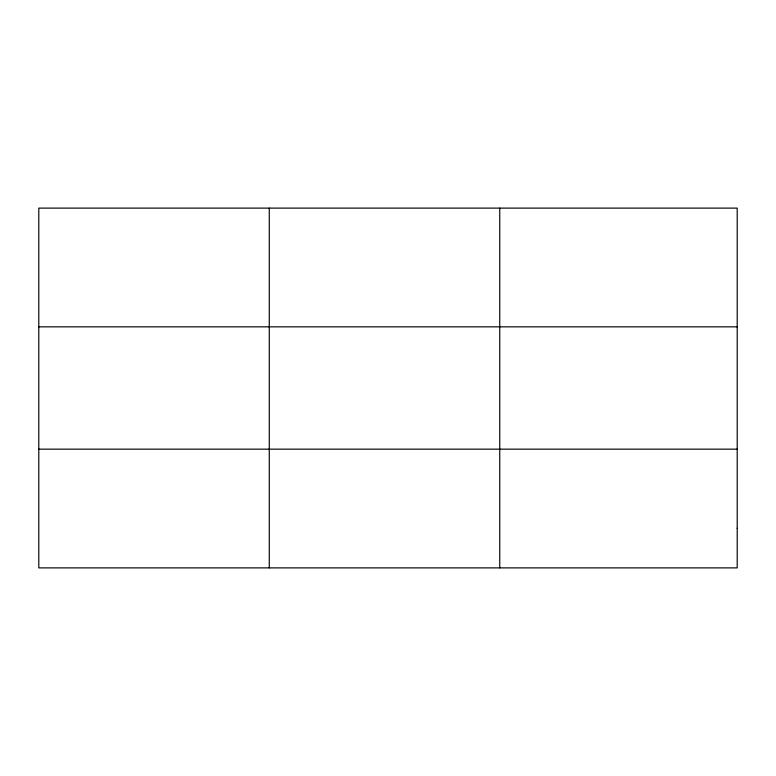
<?xml version="1.0" encoding="UTF-8"?>
<svg xmlns="http://www.w3.org/2000/svg" width="776" height="776" viewBox="0 0 776 776"><rect width="100%" height="100%" fill="white"/><g stroke="black" fill="none" stroke-linecap="round" stroke-linejoin="round"><path stroke-width="1.16" d="M269.272 567.887L269.272 208.114M499.744 567.887L499.744 208.114M38.8 326.841L737.2 326.841M38.8 449.159L737.2 449.159M737.2 528.31L737.2 567.887L38.8 567.887L38.8 208.114L737.2 208.114L737.2 528.31"/></g></svg>
